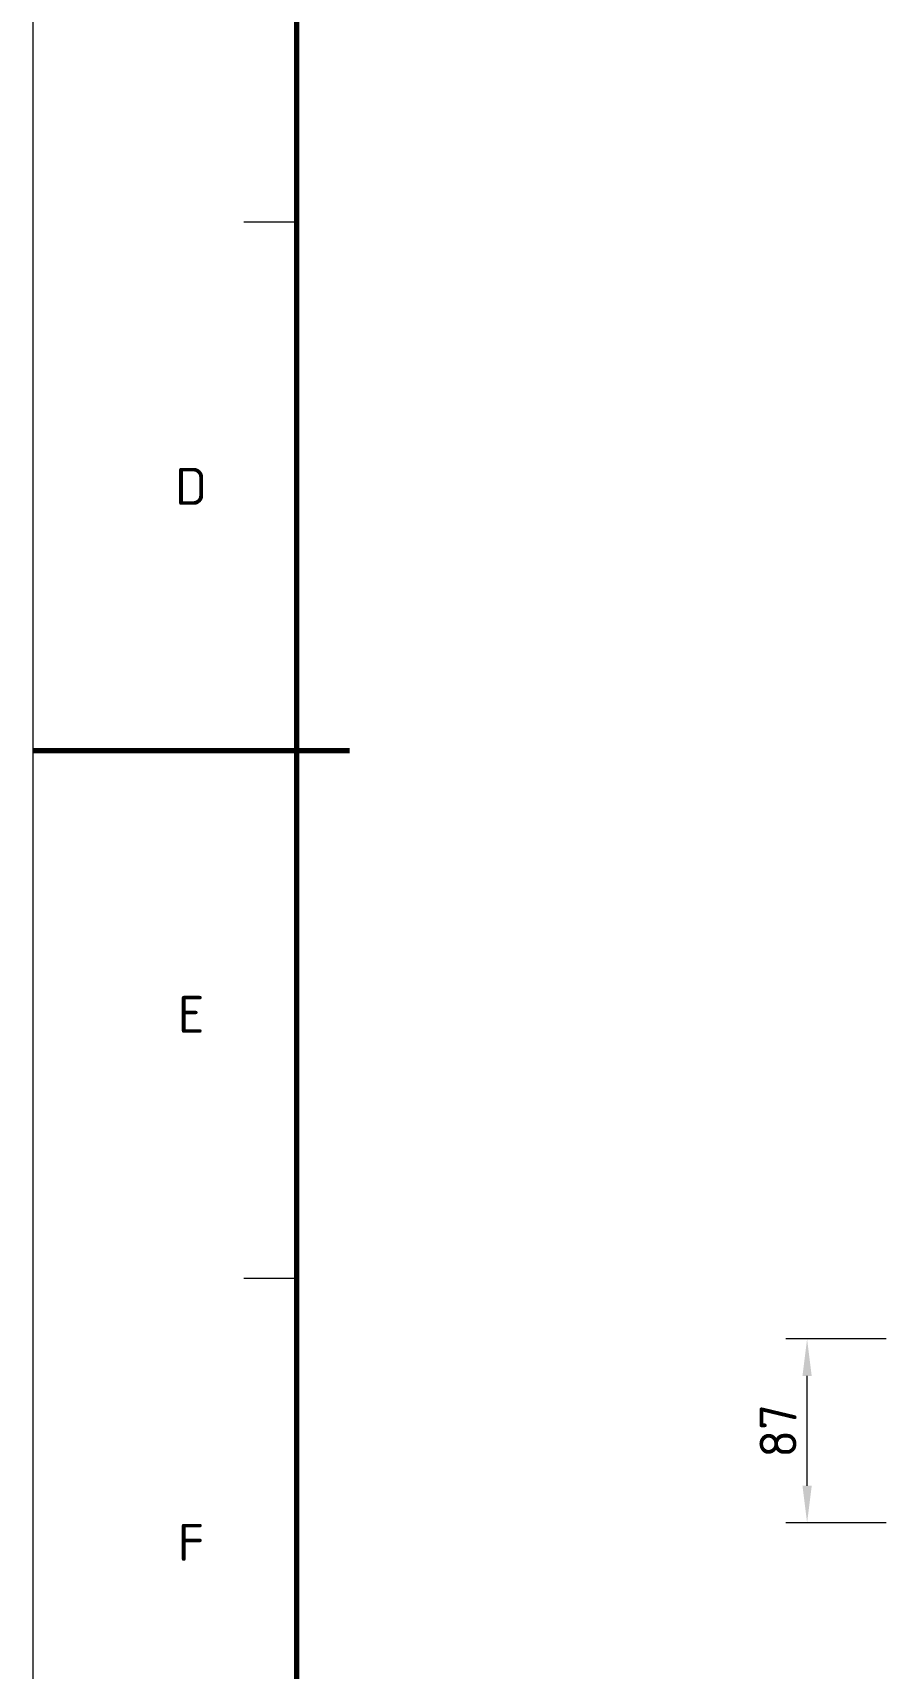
# Model space of a CAD drawing. Header units: millimetres. Extents: x 0 to 2208, y 0 to 420.
# Drawn here: x 480 to 560, y 123.1 to 278 of the extents above; entities that cross this region are included whole.
import ezdxf
from ezdxf.enums import TextEntityAlignment as Align

# ---------------------------------------------------------------- set-up
doc = ezdxf.new("R2010")
doc.units = ezdxf.units.MM
for name, color, linetype, lineweight in [('04-COTA', 3, 'CONTINUOUS', 18), ('06-TEXTO', 7, 'CONTINUOUS', 25), ('07-RECUADRO', 7, 'CONTINUOUS', 70), ('08-FINA', 5, 'CONTINUOUS', 18)]:
    doc.layers.add(name, color=color, linetype=linetype, lineweight=lineweight)
doc.styles.add('ISO3098', font='isocpeur.ttf')
doc.dimstyles.new('FLAMA-IRAM', dxfattribs={"dimtxt": 3.5, "dimasz": 3.5, "dimexe": 2, "dimexo": 1.5, "dimgap": 1, "dimtad": 1, "dimdec": 1, "dimtxsty": 'ISO3098', "dimblk": 'IRAM_FLECHA', "dimblk1": 'IRAM_FLECHA', "dimblk2": 'IRAM_FLECHA', "dimcen": 2.5, "dimclrd": 256, "dimclre": 256, "dimclrt": 256, "dimazin": 3, "dimtfac": 1, "dimtmove": 0, "dimatfit": 3, "dimlwd": 18, "dimlwe": 18})

# ---------------------------------------------------------------- blocks, each defined once
blk = doc.blocks.new('IRAM_FLECHA')
blk.add_solid([(0, 0), (-1, 0.125), (-1, -0.125)])

msp = doc.modelspace()

# ---------------------------------------------------------------- linework, layer by layer
at = {"layer": '07-RECUADRO'}
msp.add_line((480, 210), (510, 210), dxfattribs=at)
msp.add_lwpolyline([(505, 10), (1064, 10), (1064, 410), (505, 410)], close=True, dxfattribs=at)
at = {"layer": '08-FINA'}
for p, q in [((505, 260), (500, 260)), ((505, 160), (500, 160))]:
    msp.add_line(p, q, dxfattribs=at)
msp.add_lwpolyline([(480, 0), (1074, 0), (1074, 420), (480, 420)], close=True, dxfattribs=at)

# ---------------------------------------------------------------- texts
at = {"layer": '06-TEXTO', "style": 'ISO3098'}
for s, p in [('D', (495, 235)), ('E', (495, 185)), ('F', (495, 135))]:
    msp.add_text(s, height=3.5, dxfattribs=at).set_placement(p, align=Align.MIDDLE_CENTER)

# ---------------------------------------------------------------- dimensions: what is measured, and where the dimension line sits
at = {"layer": '04-COTA'}
msp.add_linear_dim(base=(553.35, 136.865), p1=(562.35, 136.865), p2=(562.35, 154.265), angle=90, dimstyle='FLAMA-IRAM', override={"dimlfac": 5}, dxfattribs=at).render()

doc.saveas('drawing.dxf')
